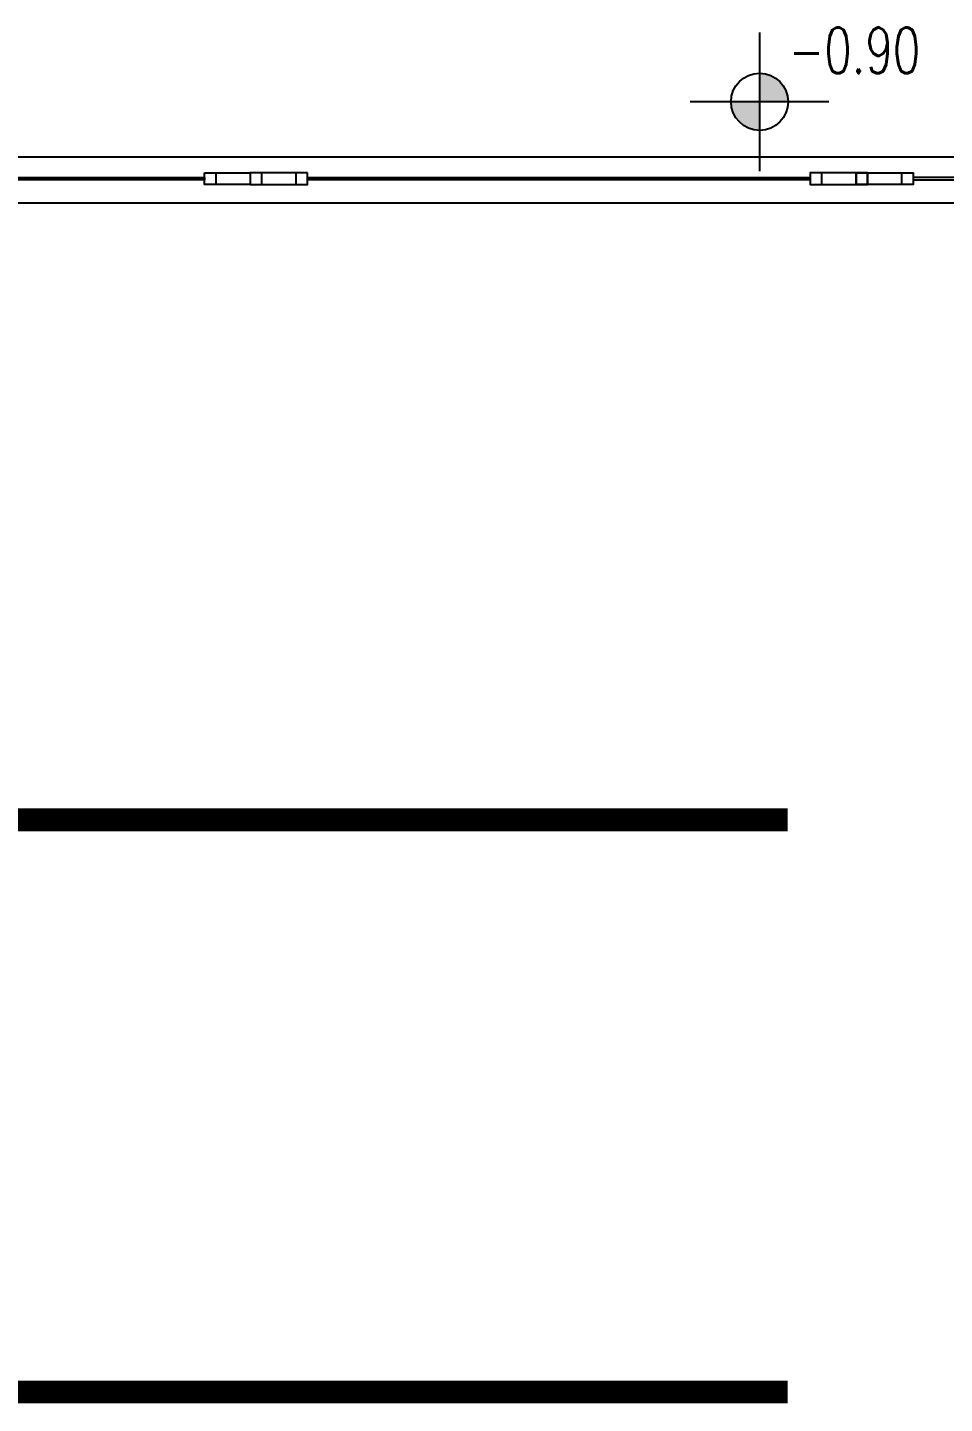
# Model space of a CAD drawing. Header units: millimetres. Extents: x -129 to 3172, y -143 to 919.
# Drawn here: x 1.95 to 5.97, y 24.34 to 30.36 of the extents above; entities that cross this region are included whole.
import ezdxf

# ---------------------------------------------------------------- set-up
doc = ezdxf.new("R2010")
doc.units = ezdxf.units.MM
doc.header["$LTSCALE"] = 0.1
for name, color, linetype in [('A-NIVEL DE PROYECTO', 1, 'Continuous'), ('A-VISTAS', 251, 'Continuous'), ('C-METALICA', 8, 'Continuous'), ('E-TXT', 7, 'Continuous'), ('P-PINT VIAL AMARILLA', 9, 'Continuous')]:
    doc.layers.add(name, color=color, linetype=linetype)
doc.styles.get("Standard").update_dxf_attribs({"font": 'arial.ttf'})
doc.styles.add('VAUX', font='romans.shx', dxfattribs={"width": 0.85})

# ---------------------------------------------------------------- blocks, each defined once
blk = doc.blocks.new('FREEZER 5P')
at = {"layer": 'E-TXT', "insert": (474.1294, 76.9377), "char_height": 0.15, "attachment_point": 1, "rotation": 180}
blk.add_mtext_dynamic_manual_height_columns('{\\Fromans|c0;\\W0.7;Freezer Vertical 5P}', width=3185.185392, gutter_width=1.3826, heights=[0], dxfattribs=at)
blk = doc.blocks.new('y')
h = blk.add_hatch(color=2)
h.dxf.hatch_style = 1
h.paths.add_polyline_path([(0.22, 0.099, -0.414214), (0.515, -0.196), (0.22, -0.196)])
h.paths.add_polyline_path([(-0.073, -0.224), (0.22, -0.224), (0.22, -0.491, -0.386785)])
h.paths.add_polyline_path([(-0.075, -0.196), (0.22, -0.196), (0.22, -0.224), (-0.073, -0.224, -0.023641)])
at = {"color": 2}
for p, q in [((0.22, 0.52), (0.22, -0.912)), ((0.936, -0.196), (-0.496, -0.196))]:
    blk.add_line(p, q, dxfattribs=at)
blk.add_circle((0.22, -0.196), 0.295, dxfattribs=at)
at = {"style": 'VAUX'}
blk.add_attdef('+99.50', (0.499, 0.098), '', height=0.433, dxfattribs=at)
blk = doc.blocks.new('parking')
at = {"layer": 'P-PINT VIAL AMARILLA', "const_width": 0.1, "elevation": -0.0001}
blk.add_lwpolyline([(-4.75, 0), (0.25, 0)], dxfattribs=at)

msp = doc.modelspace()

# ---------------------------------------------------------------- linework, layer by layer
at = {"layer": 'A-VISTAS'}
for p, q in [((0.2793, 29.7953, 0.0004), (16.7808, 29.7951, 0.0004)), ((0.2793, 29.5951, 0.0004), (16.9808, 29.5951, 0.0004))]:
    msp.add_line(p, q, dxfattribs=at)
at = {"layer": 'C-METALICA'}
for p, q in [((2.7785, 29.7252, 0.0031), (2.9285, 29.7252, 0.0031)), ((3.1285, 29.7252, 0.0031), (2.9785, 29.7252, 0.0031)), ((5.5785, 29.7252, 0.0031), (5.4285, 29.7252, 0.0031)), ((5.6285, 29.7252, 0.0031), (5.7785, 29.7252, 0.0031)), ((2.9285, 29.6752, 0.0031), (2.7785, 29.6752, 0.0031)), ((2.9785, 29.6752, 0.0031), (3.1285, 29.6752, 0.0031)), ((5.4285, 29.6752, 0.0031), (5.5785, 29.6752, 0.0031)), ((5.7785, 29.6752, 0.0031), (5.6285, 29.6752, 0.0031))]:
    msp.add_line(p, q, dxfattribs=at)
at = {"layer": 'C-METALICA', "elevation": 0.0031}
for points in [[(2.7285, 29.7252), (2.7785, 29.7252), (2.7785, 29.6752), (2.7285, 29.6752)], [(2.9785, 29.7252), (2.9285, 29.7252), (2.9285, 29.6752), (2.9785, 29.6752)], [(3.1785, 29.7252), (3.1285, 29.7252), (3.1285, 29.6752), (3.1785, 29.6752)], [(5.4285, 29.7252), (5.3785, 29.7252), (5.3785, 29.6752), (5.4285, 29.6752)], [(5.6285, 29.7252), (5.5785, 29.7252), (5.5785, 29.6752), (5.6285, 29.6752)], [(5.5785, 29.7252), (5.6285, 29.7252), (5.6285, 29.6752), (5.5785, 29.6752)], [(5.7785, 29.7252), (5.8285, 29.7252), (5.8285, 29.6752), (5.7785, 29.6752)], [(2.7285, 29.6952), (0.5293, 29.6952), (0.5293, 29.7052), (2.7285, 29.7052)], [(5.3785, 29.6952), (3.1785, 29.6952), (3.1785, 29.7052), (5.3785, 29.7052)], [(5.8285, 29.6952), (8.0285, 29.6952), (8.0285, 29.7052), (5.8285, 29.7052)]]:
    msp.add_lwpolyline(points, close=True, dxfattribs=at)

# ---------------------------------------------------------------- block references
at = {"rotation": 179.9999815321164}
for p in [(457.4199, 102.0219), (461.3249, 102.0219)]:
    msp.add_blockref('FREEZER 5P', p, dxfattribs=at)
at = {"layer": 'A-NIVEL DE PROYECTO'}
ref = msp.add_blockref('y', (5.0634, 30.1195), dxfattribs=dict(at, xscale=0.4238286602019429, yscale=0.4238286602019429, zscale=0.4238286602019429))
ref.add_attrib('+99.50', '-0.90', (5.2837, 30.1611), dxfattribs={"layer": '0', "height": 0.2, "style": 'VAUX', "width": 0.7})
at = {"layer": 'P-PINT VIAL AMARILLA', "xscale": -1, "rotation": 180}
for p in [(5.0292, 26.8966, 0.004), (5.0292, 24.3943, 0.004), (5.0292, 24.3943, 0.004)]:
    msp.add_blockref('parking', p, dxfattribs=at)

doc.saveas('drawing.dxf')
